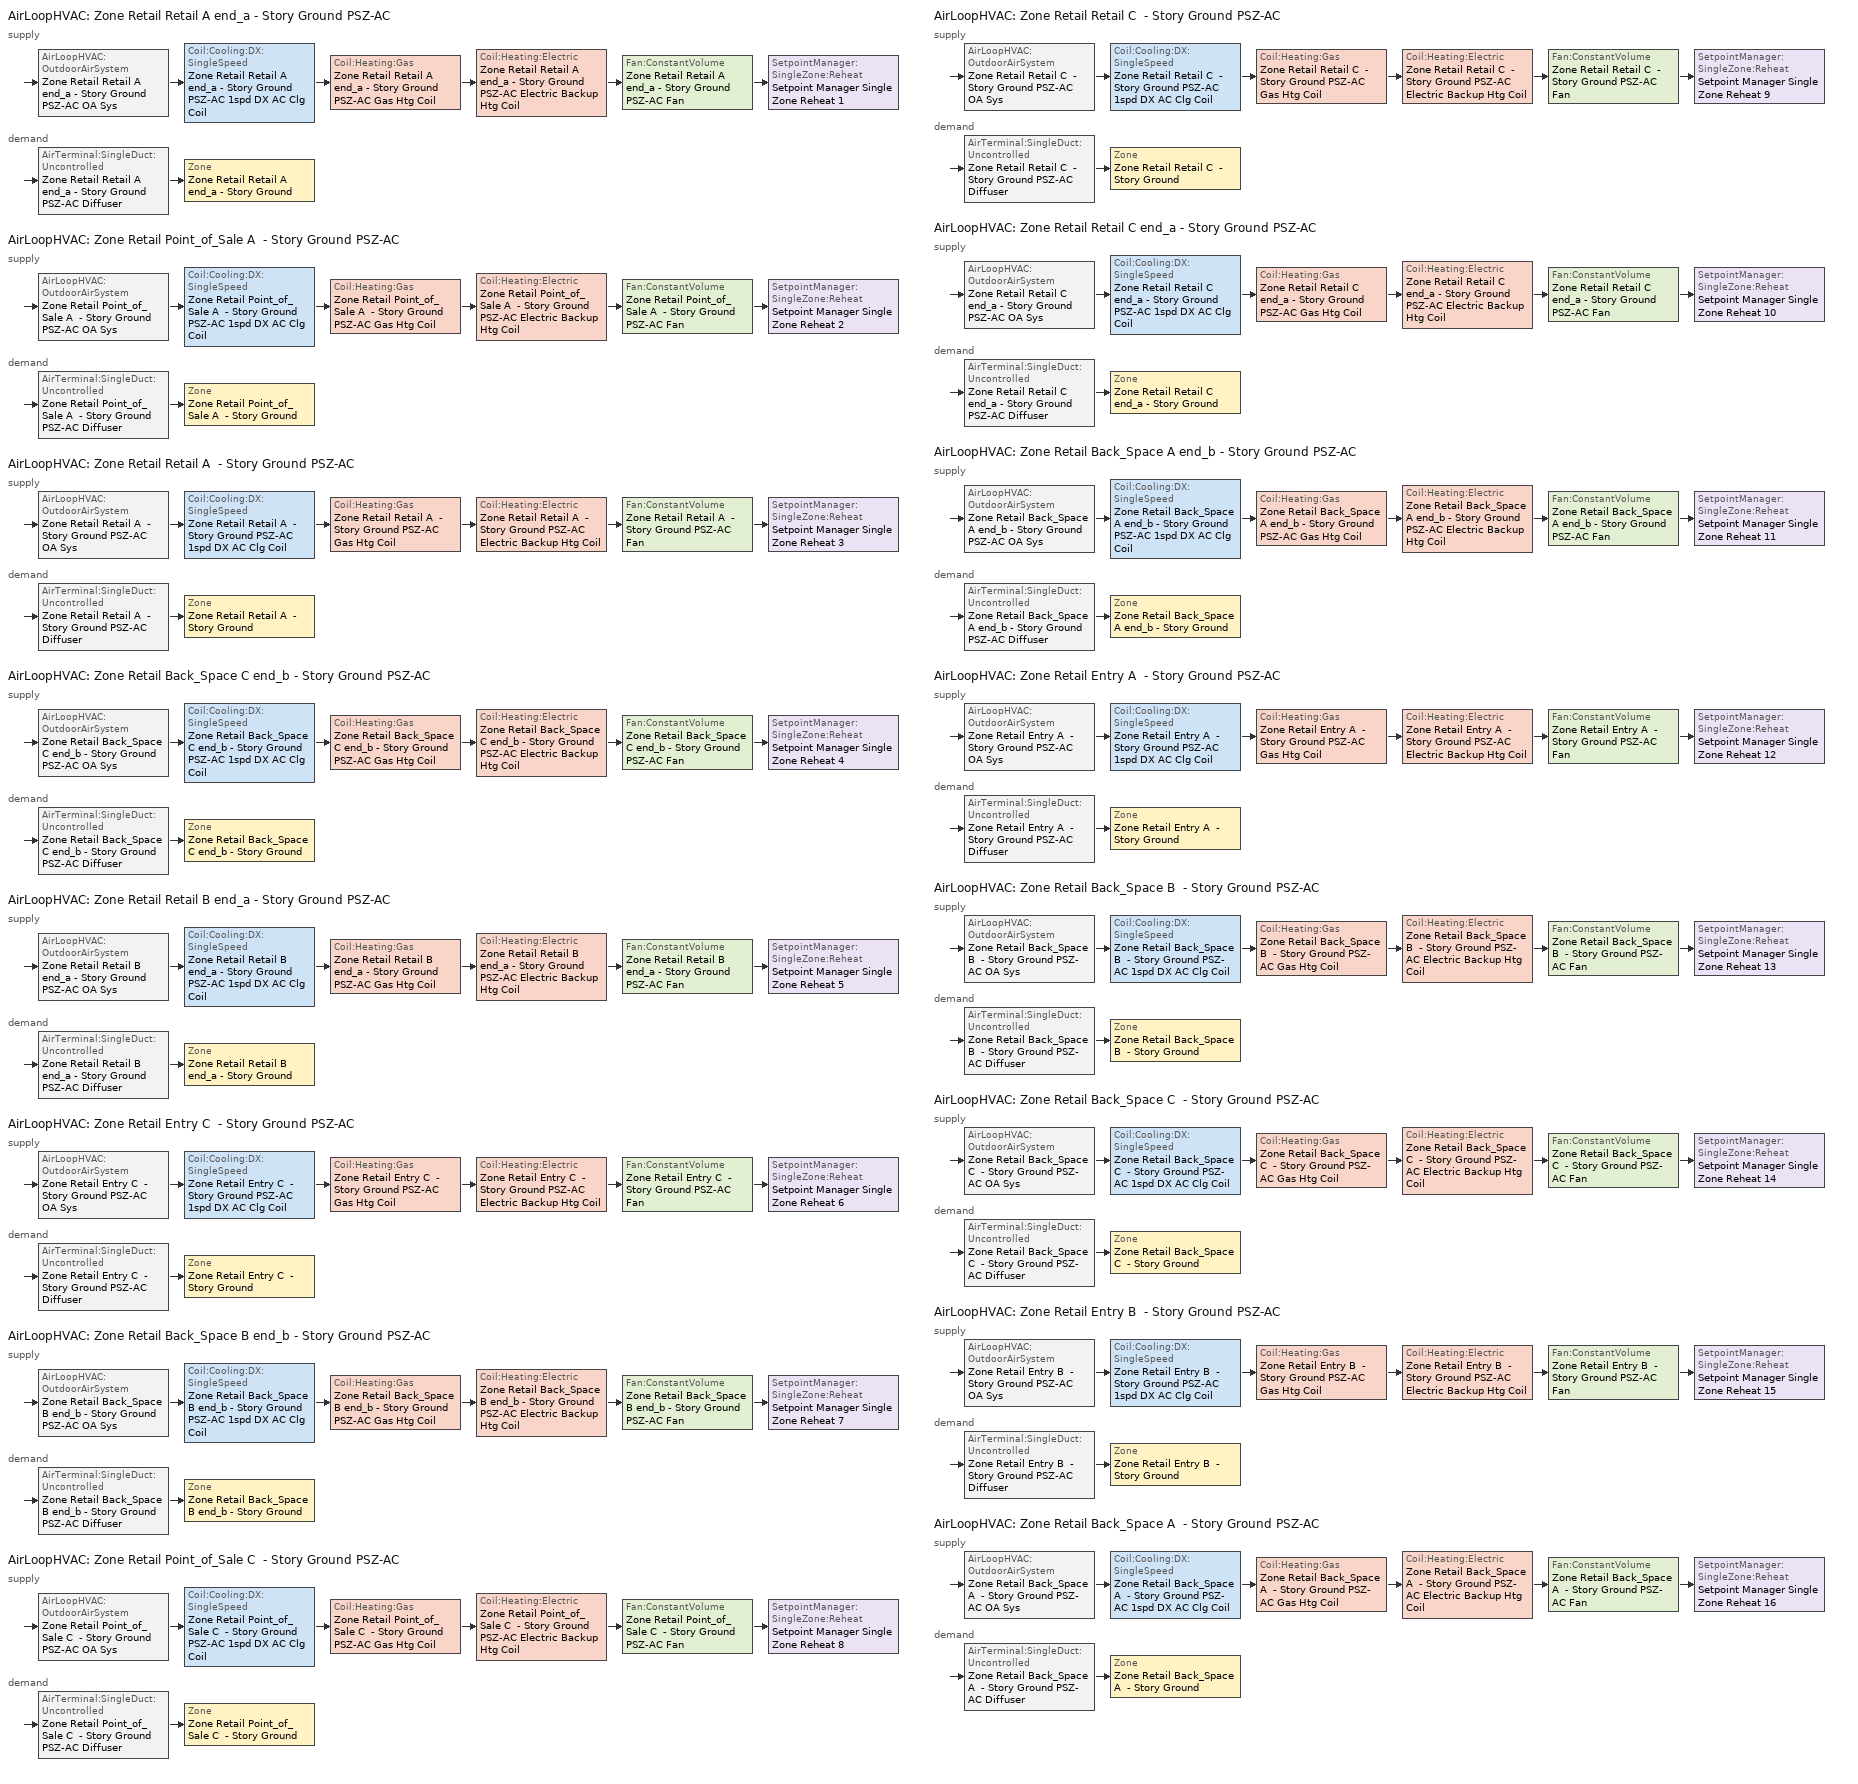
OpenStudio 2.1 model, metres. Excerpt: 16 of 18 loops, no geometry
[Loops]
AirLoopHVAC 'Zone Retail Retail A end_a - Story Ground PSZ-AC'
 supply: AirLoopHVAC:OutdoorAirSystem 'Zone Retail Retail A end_a - Story Ground PSZ-AC OA Sys' > Coil:Cooling:DX:SingleSpeed 'Zone Retail Retail A end_a - Story Ground PSZ-AC 1spd DX AC Clg Coil' > Coil:Heating:Gas 'Zone Retail Retail A end_a - Story Ground PSZ-AC Gas Htg Coil' > Coil:Heating:Electric 'Zone Retail Retail A end_a - Story Ground PSZ-AC Electric Backup Htg Coil' > Fan:ConstantVolume 'Zone Retail Retail A end_a - Story Ground PSZ-AC Fan' > SetpointManager:SingleZone:Reheat 'Setpoint Manager Single Zone Reheat 1'
 demand: AirTerminal:SingleDuct:Uncontrolled 'Zone Retail Retail A end_a - Story Ground PSZ-AC Diffuser' > Zone 'Zone Retail Retail A end_a - Story Ground'
AirLoopHVAC 'Zone Retail Point_of_Sale A  - Story Ground PSZ-AC'
 supply: AirLoopHVAC:OutdoorAirSystem 'Zone Retail Point_of_Sale A  - Story Ground PSZ-AC OA Sys' > Coil:Cooling:DX:SingleSpeed 'Zone Retail Point_of_Sale A  - Story Ground PSZ-AC 1spd DX AC Clg Coil' > Coil:Heating:Gas 'Zone Retail Point_of_Sale A  - Story Ground PSZ-AC Gas Htg Coil' > Coil:Heating:Electric 'Zone Retail Point_of_Sale A  - Story Ground PSZ-AC Electric Backup Htg Coil' > Fan:ConstantVolume 'Zone Retail Point_of_Sale A  - Story Ground PSZ-AC Fan' > SetpointManager:SingleZone:Reheat 'Setpoint Manager Single Zone Reheat 2'
 demand: AirTerminal:SingleDuct:Uncontrolled 'Zone Retail Point_of_Sale A  - Story Ground PSZ-AC Diffuser' > Zone 'Zone Retail Point_of_Sale A  - Story Ground'
AirLoopHVAC 'Zone Retail Retail A  - Story Ground PSZ-AC'
 supply: AirLoopHVAC:OutdoorAirSystem 'Zone Retail Retail A  - Story Ground PSZ-AC OA Sys' > Coil:Cooling:DX:SingleSpeed 'Zone Retail Retail A  - Story Ground PSZ-AC 1spd DX AC Clg Coil' > Coil:Heating:Gas 'Zone Retail Retail A  - Story Ground PSZ-AC Gas Htg Coil' > Coil:Heating:Electric 'Zone Retail Retail A  - Story Ground PSZ-AC Electric Backup Htg Coil' > Fan:ConstantVolume 'Zone Retail Retail A  - Story Ground PSZ-AC Fan' > SetpointManager:SingleZone:Reheat 'Setpoint Manager Single Zone Reheat 3'
 demand: AirTerminal:SingleDuct:Uncontrolled 'Zone Retail Retail A  - Story Ground PSZ-AC Diffuser' > Zone 'Zone Retail Retail A  - Story Ground'
AirLoopHVAC 'Zone Retail Back_Space C end_b - Story Ground PSZ-AC'
 supply: AirLoopHVAC:OutdoorAirSystem 'Zone Retail Back_Space C end_b - Story Ground PSZ-AC OA Sys' > Coil:Cooling:DX:SingleSpeed 'Zone Retail Back_Space C end_b - Story Ground PSZ-AC 1spd DX AC Clg Coil' > Coil:Heating:Gas 'Zone Retail Back_Space C end_b - Story Ground PSZ-AC Gas Htg Coil' > Coil:Heating:Electric 'Zone Retail Back_Space C end_b - Story Ground PSZ-AC Electric Backup Htg Coil' > Fan:ConstantVolume 'Zone Retail Back_Space C end_b - Story Ground PSZ-AC Fan' > SetpointManager:SingleZone:Reheat 'Setpoint Manager Single Zone Reheat 4'
 demand: AirTerminal:SingleDuct:Uncontrolled 'Zone Retail Back_Space C end_b - Story Ground PSZ-AC Diffuser' > Zone 'Zone Retail Back_Space C end_b - Story Ground'
AirLoopHVAC 'Zone Retail Retail B end_a - Story Ground PSZ-AC'
 supply: AirLoopHVAC:OutdoorAirSystem 'Zone Retail Retail B end_a - Story Ground PSZ-AC OA Sys' > Coil:Cooling:DX:SingleSpeed 'Zone Retail Retail B end_a - Story Ground PSZ-AC 1spd DX AC Clg Coil' > Coil:Heating:Gas 'Zone Retail Retail B end_a - Story Ground PSZ-AC Gas Htg Coil' > Coil:Heating:Electric 'Zone Retail Retail B end_a - Story Ground PSZ-AC Electric Backup Htg Coil' > Fan:ConstantVolume 'Zone Retail Retail B end_a - Story Ground PSZ-AC Fan' > SetpointManager:SingleZone:Reheat 'Setpoint Manager Single Zone Reheat 5'
 demand: AirTerminal:SingleDuct:Uncontrolled 'Zone Retail Retail B end_a - Story Ground PSZ-AC Diffuser' > Zone 'Zone Retail Retail B end_a - Story Ground'
AirLoopHVAC 'Zone Retail Entry C  - Story Ground PSZ-AC'
 supply: AirLoopHVAC:OutdoorAirSystem 'Zone Retail Entry C  - Story Ground PSZ-AC OA Sys' > Coil:Cooling:DX:SingleSpeed 'Zone Retail Entry C  - Story Ground PSZ-AC 1spd DX AC Clg Coil' > Coil:Heating:Gas 'Zone Retail Entry C  - Story Ground PSZ-AC Gas Htg Coil' > Coil:Heating:Electric 'Zone Retail Entry C  - Story Ground PSZ-AC Electric Backup Htg Coil' > Fan:ConstantVolume 'Zone Retail Entry C  - Story Ground PSZ-AC Fan' > SetpointManager:SingleZone:Reheat 'Setpoint Manager Single Zone Reheat 6'
 demand: AirTerminal:SingleDuct:Uncontrolled 'Zone Retail Entry C  - Story Ground PSZ-AC Diffuser' > Zone 'Zone Retail Entry C  - Story Ground'
AirLoopHVAC 'Zone Retail Back_Space B end_b - Story Ground PSZ-AC'
 supply: AirLoopHVAC:OutdoorAirSystem 'Zone Retail Back_Space B end_b - Story Ground PSZ-AC OA Sys' > Coil:Cooling:DX:SingleSpeed 'Zone Retail Back_Space B end_b - Story Ground PSZ-AC 1spd DX AC Clg Coil' > Coil:Heating:Gas 'Zone Retail Back_Space B end_b - Story Ground PSZ-AC Gas Htg Coil' > Coil:Heating:Electric 'Zone Retail Back_Space B end_b - Story Ground PSZ-AC Electric Backup Htg Coil' > Fan:ConstantVolume 'Zone Retail Back_Space B end_b - Story Ground PSZ-AC Fan' > SetpointManager:SingleZone:Reheat 'Setpoint Manager Single Zone Reheat 7'
 demand: AirTerminal:SingleDuct:Uncontrolled 'Zone Retail Back_Space B end_b - Story Ground PSZ-AC Diffuser' > Zone 'Zone Retail Back_Space B end_b - Story Ground'
AirLoopHVAC 'Zone Retail Point_of_Sale C  - Story Ground PSZ-AC'
 supply: AirLoopHVAC:OutdoorAirSystem 'Zone Retail Point_of_Sale C  - Story Ground PSZ-AC OA Sys' > Coil:Cooling:DX:SingleSpeed 'Zone Retail Point_of_Sale C  - Story Ground PSZ-AC 1spd DX AC Clg Coil' > Coil:Heating:Gas 'Zone Retail Point_of_Sale C  - Story Ground PSZ-AC Gas Htg Coil' > Coil:Heating:Electric 'Zone Retail Point_of_Sale C  - Story Ground PSZ-AC Electric Backup Htg Coil' > Fan:ConstantVolume 'Zone Retail Point_of_Sale C  - Story Ground PSZ-AC Fan' > SetpointManager:SingleZone:Reheat 'Setpoint Manager Single Zone Reheat 8'
 demand: AirTerminal:SingleDuct:Uncontrolled 'Zone Retail Point_of_Sale C  - Story Ground PSZ-AC Diffuser' > Zone 'Zone Retail Point_of_Sale C  - Story Ground'
AirLoopHVAC 'Zone Retail Retail C  - Story Ground PSZ-AC'
 supply: AirLoopHVAC:OutdoorAirSystem 'Zone Retail Retail C  - Story Ground PSZ-AC OA Sys' > Coil:Cooling:DX:SingleSpeed 'Zone Retail Retail C  - Story Ground PSZ-AC 1spd DX AC Clg Coil' > Coil:Heating:Gas 'Zone Retail Retail C  - Story Ground PSZ-AC Gas Htg Coil' > Coil:Heating:Electric 'Zone Retail Retail C  - Story Ground PSZ-AC Electric Backup Htg Coil' > Fan:ConstantVolume 'Zone Retail Retail C  - Story Ground PSZ-AC Fan' > SetpointManager:SingleZone:Reheat 'Setpoint Manager Single Zone Reheat 9'
 demand: AirTerminal:SingleDuct:Uncontrolled 'Zone Retail Retail C  - Story Ground PSZ-AC Diffuser' > Zone 'Zone Retail Retail C  - Story Ground'
AirLoopHVAC 'Zone Retail Retail C end_a - Story Ground PSZ-AC'
 supply: AirLoopHVAC:OutdoorAirSystem 'Zone Retail Retail C end_a - Story Ground PSZ-AC OA Sys' > Coil:Cooling:DX:SingleSpeed 'Zone Retail Retail C end_a - Story Ground PSZ-AC 1spd DX AC Clg Coil' > Coil:Heating:Gas 'Zone Retail Retail C end_a - Story Ground PSZ-AC Gas Htg Coil' > Coil:Heating:Electric 'Zone Retail Retail C end_a - Story Ground PSZ-AC Electric Backup Htg Coil' > Fan:ConstantVolume 'Zone Retail Retail C end_a - Story Ground PSZ-AC Fan' > SetpointManager:SingleZone:Reheat 'Setpoint Manager Single Zone Reheat 10'
 demand: AirTerminal:SingleDuct:Uncontrolled 'Zone Retail Retail C end_a - Story Ground PSZ-AC Diffuser' > Zone 'Zone Retail Retail C end_a - Story Ground'
AirLoopHVAC 'Zone Retail Back_Space A end_b - Story Ground PSZ-AC'
 supply: AirLoopHVAC:OutdoorAirSystem 'Zone Retail Back_Space A end_b - Story Ground PSZ-AC OA Sys' > Coil:Cooling:DX:SingleSpeed 'Zone Retail Back_Space A end_b - Story Ground PSZ-AC 1spd DX AC Clg Coil' > Coil:Heating:Gas 'Zone Retail Back_Space A end_b - Story Ground PSZ-AC Gas Htg Coil' > Coil:Heating:Electric 'Zone Retail Back_Space A end_b - Story Ground PSZ-AC Electric Backup Htg Coil' > Fan:ConstantVolume 'Zone Retail Back_Space A end_b - Story Ground PSZ-AC Fan' > SetpointManager:SingleZone:Reheat 'Setpoint Manager Single Zone Reheat 11'
 demand: AirTerminal:SingleDuct:Uncontrolled 'Zone Retail Back_Space A end_b - Story Ground PSZ-AC Diffuser' > Zone 'Zone Retail Back_Space A end_b - Story Ground'
AirLoopHVAC 'Zone Retail Entry A  - Story Ground PSZ-AC'
 supply: AirLoopHVAC:OutdoorAirSystem 'Zone Retail Entry A  - Story Ground PSZ-AC OA Sys' > Coil:Cooling:DX:SingleSpeed 'Zone Retail Entry A  - Story Ground PSZ-AC 1spd DX AC Clg Coil' > Coil:Heating:Gas 'Zone Retail Entry A  - Story Ground PSZ-AC Gas Htg Coil' > Coil:Heating:Electric 'Zone Retail Entry A  - Story Ground PSZ-AC Electric Backup Htg Coil' > Fan:ConstantVolume 'Zone Retail Entry A  - Story Ground PSZ-AC Fan' > SetpointManager:SingleZone:Reheat 'Setpoint Manager Single Zone Reheat 12'
 demand: AirTerminal:SingleDuct:Uncontrolled 'Zone Retail Entry A  - Story Ground PSZ-AC Diffuser' > Zone 'Zone Retail Entry A  - Story Ground'
AirLoopHVAC 'Zone Retail Back_Space B  - Story Ground PSZ-AC'
 supply: AirLoopHVAC:OutdoorAirSystem 'Zone Retail Back_Space B  - Story Ground PSZ-AC OA Sys' > Coil:Cooling:DX:SingleSpeed 'Zone Retail Back_Space B  - Story Ground PSZ-AC 1spd DX AC Clg Coil' > Coil:Heating:Gas 'Zone Retail Back_Space B  - Story Ground PSZ-AC Gas Htg Coil' > Coil:Heating:Electric 'Zone Retail Back_Space B  - Story Ground PSZ-AC Electric Backup Htg Coil' > Fan:ConstantVolume 'Zone Retail Back_Space B  - Story Ground PSZ-AC Fan' > SetpointManager:SingleZone:Reheat 'Setpoint Manager Single Zone Reheat 13'
 demand: AirTerminal:SingleDuct:Uncontrolled 'Zone Retail Back_Space B  - Story Ground PSZ-AC Diffuser' > Zone 'Zone Retail Back_Space B  - Story Ground'
AirLoopHVAC 'Zone Retail Back_Space C  - Story Ground PSZ-AC'
 supply: AirLoopHVAC:OutdoorAirSystem 'Zone Retail Back_Space C  - Story Ground PSZ-AC OA Sys' > Coil:Cooling:DX:SingleSpeed 'Zone Retail Back_Space C  - Story Ground PSZ-AC 1spd DX AC Clg Coil' > Coil:Heating:Gas 'Zone Retail Back_Space C  - Story Ground PSZ-AC Gas Htg Coil' > Coil:Heating:Electric 'Zone Retail Back_Space C  - Story Ground PSZ-AC Electric Backup Htg Coil' > Fan:ConstantVolume 'Zone Retail Back_Space C  - Story Ground PSZ-AC Fan' > SetpointManager:SingleZone:Reheat 'Setpoint Manager Single Zone Reheat 14'
 demand: AirTerminal:SingleDuct:Uncontrolled 'Zone Retail Back_Space C  - Story Ground PSZ-AC Diffuser' > Zone 'Zone Retail Back_Space C  - Story Ground'
AirLoopHVAC 'Zone Retail Entry B  - Story Ground PSZ-AC'
 supply: AirLoopHVAC:OutdoorAirSystem 'Zone Retail Entry B  - Story Ground PSZ-AC OA Sys' > Coil:Cooling:DX:SingleSpeed 'Zone Retail Entry B  - Story Ground PSZ-AC 1spd DX AC Clg Coil' > Coil:Heating:Gas 'Zone Retail Entry B  - Story Ground PSZ-AC Gas Htg Coil' > Coil:Heating:Electric 'Zone Retail Entry B  - Story Ground PSZ-AC Electric Backup Htg Coil' > Fan:ConstantVolume 'Zone Retail Entry B  - Story Ground PSZ-AC Fan' > SetpointManager:SingleZone:Reheat 'Setpoint Manager Single Zone Reheat 15'
 demand: AirTerminal:SingleDuct:Uncontrolled 'Zone Retail Entry B  - Story Ground PSZ-AC Diffuser' > Zone 'Zone Retail Entry B  - Story Ground'
AirLoopHVAC 'Zone Retail Back_Space A  - Story Ground PSZ-AC'
 supply: AirLoopHVAC:OutdoorAirSystem 'Zone Retail Back_Space A  - Story Ground PSZ-AC OA Sys' > Coil:Cooling:DX:SingleSpeed 'Zone Retail Back_Space A  - Story Ground PSZ-AC 1spd DX AC Clg Coil' > Coil:Heating:Gas 'Zone Retail Back_Space A  - Story Ground PSZ-AC Gas Htg Coil' > Coil:Heating:Electric 'Zone Retail Back_Space A  - Story Ground PSZ-AC Electric Backup Htg Coil' > Fan:ConstantVolume 'Zone Retail Back_Space A  - Story Ground PSZ-AC Fan' > SetpointManager:SingleZone:Reheat 'Setpoint Manager Single Zone Reheat 16'
 demand: AirTerminal:SingleDuct:Uncontrolled 'Zone Retail Back_Space A  - Story Ground PSZ-AC Diffuser' > Zone 'Zone Retail Back_Space A  - Story Ground'
[Sizing:Zone] Zone Cooling Design Supply Air Temperature Input Method=SupplyAirTemperature; Zone Cooling Design Supply Air Temperature {C}=12.8; Zone Cooling Design Supply Air Temperature Difference {deltaC}=11.11; Zone Heating Design Supply Air Temperature Input Method=SupplyAirTemperature; Zone Heating Design Supply Air Temperature {C}=40; Zone Heating Design Supply Air Temperature Difference {deltaC}=11.11; Zone Cooling Design Supply Air Humidity Ratio {kg-H2O/kg-air}=0.0085; Zone Heating Design Supply Air Humidity Ratio {kg-H2O/kg-air}=0.008; Cooling Design Air Flow Method=DesignDay; Heating Design Air Flow Method=DesignDay; Account for Dedicated Outdoor Air System=No; Dedicated Outdoor Air System Control Strategy=NeutralSupplyAir; Dedicated Outdoor Air Low Setpoint Temperature for Design {C}=autosize; Dedicated Outdoor Air High Setpoint Temperature for Design {C}=autosize
Zone Retail Retail A end_a - Story Ground; Zone Retail Retail B end_a - Story Ground; Zone Retail Retail C end_a - Story Ground; Zone Retail Retail A  - Story Ground; Zone Retail Retail C  - Story Ground; Zone Retail Entry A  - Story Ground; Zone Retail Entry B  - Story Ground; Zone Retail Entry C  - Story Ground; Zone Retail Point_of_Sale A  - Story Ground; Zone Retail Point_of_Sale C  - Story Ground; Zone Retail Back_Space A  - Story Ground; Zone Retail Back_Space B  - Story Ground; Zone Retail Back_Space C  - Story Ground; Zone Retail Back_Space A end_b - Story Ground; Zone Retail Back_Space B end_b - Story Ground; Zone Retail Back_Space C end_b - Story Ground
[Zone equipment]
Zone Retail Retail A end_a - Story Ground: Zone Retail Retail A end_a - Story Ground PSZ-AC Diffuser
Zone Retail Retail B end_a - Story Ground: Zone Retail Retail B end_a - Story Ground PSZ-AC Diffuser
Zone Retail Retail C end_a - Story Ground: Zone Retail Retail C end_a - Story Ground PSZ-AC Diffuser
Zone Retail Retail A  - Story Ground: Zone Retail Retail A  - Story Ground PSZ-AC Diffuser
Zone Retail Retail C  - Story Ground: Zone Retail Retail C  - Story Ground PSZ-AC Diffuser
Zone Retail Entry A  - Story Ground: Zone Retail Entry A  - Story Ground PSZ-AC Diffuser
Zone Retail Entry B  - Story Ground: Zone Retail Entry B  - Story Ground PSZ-AC Diffuser
Zone Retail Entry C  - Story Ground: Zone Retail Entry C  - Story Ground PSZ-AC Diffuser
Zone Retail Point_of_Sale A  - Story Ground: Zone Retail Point_of_Sale A  - Story Ground PSZ-AC Diffuser
Zone Retail Point_of_Sale C  - Story Ground: Zone Retail Point_of_Sale C  - Story Ground PSZ-AC Diffuser
Zone Retail Back_Space A  - Story Ground: Zone Retail Back_Space A  - Story Ground PSZ-AC Diffuser
Zone Retail Back_Space B  - Story Ground: Zone Retail Back_Space B  - Story Ground PSZ-AC Diffuser
Zone Retail Back_Space C  - Story Ground: Zone Retail Back_Space C  - Story Ground PSZ-AC Diffuser
Zone Retail Back_Space A end_b - Story Ground: Zone Retail Back_Space A end_b - Story Ground PSZ-AC Diffuser
Zone Retail Back_Space B end_b - Story Ground: Zone Retail Back_Space B end_b - Story Ground PSZ-AC Diffuser
Zone Retail Back_Space C end_b - Story Ground: Zone Retail Back_Space C end_b - Story Ground PSZ-AC Diffuser
[AirLoopHVAC] Availability Schedule=Always On Discrete; Design Supply Air Flow Rate {m3/s}=AutoSize
Name | Availability Manager
Zone Retail Retail A end_a - Story Ground PSZ-AC | Availability Manager Night Cycle 1
Zone Retail Point_of_Sale A  - Story Ground PSZ-AC | Availability Manager Night Cycle 2
Zone Retail Retail A  - Story Ground PSZ-AC | Availability Manager Night Cycle 3
Zone Retail Back_Space C end_b - Story Ground PSZ-AC | Availability Manager Night Cycle 4
Zone Retail Retail B end_a - Story Ground PSZ-AC | Availability Manager Night Cycle 5
Zone Retail Entry C  - Story Ground PSZ-AC | Availability Manager Night Cycle 6
Zone Retail Back_Space B end_b - Story Ground PSZ-AC | Availability Manager Night Cycle 7
Zone Retail Point_of_Sale C  - Story Ground PSZ-AC | Availability Manager Night Cycle 8
Zone Retail Retail C  - Story Ground PSZ-AC | Availability Manager Night Cycle 9
Zone Retail Retail C end_a - Story Ground PSZ-AC | Availability Manager Night Cycle 10
Zone Retail Back_Space A end_b - Story Ground PSZ-AC | Availability Manager Night Cycle 11
Zone Retail Entry A  - Story Ground PSZ-AC | Availability Manager Night Cycle 12
Zone Retail Back_Space B  - Story Ground PSZ-AC | Availability Manager Night Cycle 13
Zone Retail Back_Space C  - Story Ground PSZ-AC | Availability Manager Night Cycle 14
Zone Retail Entry B  - Story Ground PSZ-AC | Availability Manager Night Cycle 15
Zone Retail Back_Space A  - Story Ground PSZ-AC | Availability Manager Night Cycle 16
[Sizing:System] Type of Load to Size On=Sensible; Design Outdoor Air Flow Rate {m3/s}=Autosize; Minimum System Air Flow Ratio=1; Preheat Design Temperature {C}=7; Preheat Design Humidity Ratio {kg-H2O/kg-Air}=0.008; Precool Design Temperature {C}=12.8; Precool Design Humidity Ratio {kg-H2O/kg-Air}=0.008; Central Cooling Design Supply Air Temperature {C}=12.8; Central Heating Design Supply Air Temperature {C}=40; Sizing Option=Coincident; 100% Outdoor Air in Cooling=No; 100% Outdoor Air in Heating=No; Central Cooling Design Supply Air Humidity Ratio {kg-H2O/kg-Air}=0.0085; Central Heating Design Supply Air Humidity Ratio {kg-H2O/kg-Air}=0.008; Cooling Design Air Flow Method=DesignDay; Cooling Design Air Flow Rate {m3/s}=0; Heating Design Air Flow Method=DesignDay; Heating Design Air Flow Rate {m3/s}=0; System Outdoor Air Method=ZoneSum; Zone Maximum Outdoor Air Fraction=1; Cooling Supply Air Flow Rate Per Floor Area {m3/s-m2}=0.00996765; Cooling Fraction of Autosized Cooling Supply Air Flow Rate=1; Cooling Supply Air Flow Rate Per Unit Cooling Capacity {m3/s-W}=3.94755e-05; Heating Supply Air Flow Rate Per Floor Area {m3/s-m2}=0.00996765; Heating Fraction of Autosized Heating Supply Air Flow Rate=1; Heating Fraction of Autosized Cooling Supply Air Flow Rate=1; Heating Supply Air Flow Rate Per Unit Heating Capacity {m3/s-W}=3.15882e-05; Cooling Design Capacity Method=CoolingDesignCapacity; Cooling Design Capacity {W}=autosize; Cooling Design Capacity Per Floor Area {W/m2}=234.7; Fraction of Autosized Cooling Design Capacity=1; Heating Design Capacity Method=HeatingDesignCapacity; Heating Design Capacity {W}=autosize; Heating Design Capacity Per Floor Area {W/m2}=157; Fraction of Autosized Heating Design Capacity=1; Central Cooling Capacity Control Method=OnOff
Zone Retail Retail A end_a - Story Ground PSZ-AC; Zone Retail Point_of_Sale A  - Story Ground PSZ-AC; Zone Retail Retail A  - Story Ground PSZ-AC; Zone Retail Back_Space C end_b - Story Ground PSZ-AC; Zone Retail Retail B end_a - Story Ground PSZ-AC; Zone Retail Entry C  - Story Ground PSZ-AC; Zone Retail Back_Space B end_b - Story Ground PSZ-AC; Zone Retail Point_of_Sale C  - Story Ground PSZ-AC; Zone Retail Retail C  - Story Ground PSZ-AC; Zone Retail Retail C end_a - Story Ground PSZ-AC; Zone Retail Back_Space A end_b - Story Ground PSZ-AC; Zone Retail Entry A  - Story Ground PSZ-AC; Zone Retail Back_Space B  - Story Ground PSZ-AC; Zone Retail Back_Space C  - Story Ground PSZ-AC; Zone Retail Entry B  - Story Ground PSZ-AC; Zone Retail Back_Space A  - Story Ground PSZ-AC
[SetpointManager:SingleZone:Reheat] Minimum Supply Air Temperature {C}=10; Maximum Supply Air Temperature {C}=50
Name | Control Zone
Setpoint Manager Single Zone Reheat 1 | Zone Retail Retail A end_a - Story Ground
Setpoint Manager Single Zone Reheat 2 | Zone Retail Point_of_Sale A  - Story Ground
Setpoint Manager Single Zone Reheat 3 | Zone Retail Retail A  - Story Ground
Setpoint Manager Single Zone Reheat 4 | Zone Retail Back_Space C end_b - Story Ground
Setpoint Manager Single Zone Reheat 5 | Zone Retail Retail B end_a - Story Ground
Setpoint Manager Single Zone Reheat 6 | Zone Retail Entry C  - Story Ground
Setpoint Manager Single Zone Reheat 7 | Zone Retail Back_Space B end_b - Story Ground
Setpoint Manager Single Zone Reheat 8 | Zone Retail Point_of_Sale C  - Story Ground
Setpoint Manager Single Zone Reheat 9 | Zone Retail Retail C  - Story Ground
Setpoint Manager Single Zone Reheat 10 | Zone Retail Retail C end_a - Story Ground
Setpoint Manager Single Zone Reheat 11 | Zone Retail Back_Space A end_b - Story Ground
Setpoint Manager Single Zone Reheat 12 | Zone Retail Entry A  - Story Ground
Setpoint Manager Single Zone Reheat 13 | Zone Retail Back_Space B  - Story Ground
Setpoint Manager Single Zone Reheat 14 | Zone Retail Back_Space C  - Story Ground
Setpoint Manager Single Zone Reheat 15 | Zone Retail Entry B  - Story Ground
Setpoint Manager Single Zone Reheat 16 | Zone Retail Back_Space A  - Story Ground
[Fan:ConstantVolume] Availability Schedule=Always On Discrete; Fan Efficiency=0.54; Pressure Rise {Pa}=622.722; Maximum Flow Rate {m3/s}=AutoSize; Motor Efficiency=0.9
Zone Retail Retail A end_a - Story Ground PSZ-AC Fan; Zone Retail Point_of_Sale A  - Story Ground PSZ-AC Fan; Zone Retail Retail A  - Story Ground PSZ-AC Fan; Zone Retail Back_Space C end_b - Story Ground PSZ-AC Fan; Zone Retail Retail B end_a - Story Ground PSZ-AC Fan; Zone Retail Entry C  - Story Ground PSZ-AC Fan; Zone Retail Back_Space B end_b - Story Ground PSZ-AC Fan; Zone Retail Point_of_Sale C  - Story Ground PSZ-AC Fan; Zone Retail Retail C  - Story Ground PSZ-AC Fan; Zone Retail Retail C end_a - Story Ground PSZ-AC Fan; Zone Retail Back_Space A end_b - Story Ground PSZ-AC Fan; Zone Retail Entry A  - Story Ground PSZ-AC Fan; Zone Retail Back_Space B  - Story Ground PSZ-AC Fan; Zone Retail Back_Space C  - Story Ground PSZ-AC Fan; Zone Retail Entry B  - Story Ground PSZ-AC Fan; Zone Retail Back_Space A  - Story Ground PSZ-AC Fan
[Coil:Heating:Gas] Availability Schedule=Always On Discrete; Gas Burner Efficiency=0.8; Nominal Capacity {W}=AutoSize; Parasitic Electric Load {W}=0; Parasitic Gas Load {W}=0
Zone Retail Retail A end_a - Story Ground PSZ-AC Gas Htg Coil; Zone Retail Point_of_Sale A  - Story Ground PSZ-AC Gas Htg Coil; Zone Retail Retail A  - Story Ground PSZ-AC Gas Htg Coil; Zone Retail Back_Space C end_b - Story Ground PSZ-AC Gas Htg Coil; Zone Retail Retail B end_a - Story Ground PSZ-AC Gas Htg Coil; Zone Retail Entry C  - Story Ground PSZ-AC Gas Htg Coil; Zone Retail Back_Space B end_b - Story Ground PSZ-AC Gas Htg Coil; Zone Retail Point_of_Sale C  - Story Ground PSZ-AC Gas Htg Coil; Zone Retail Retail C  - Story Ground PSZ-AC Gas Htg Coil; Zone Retail Retail C end_a - Story Ground PSZ-AC Gas Htg Coil; Zone Retail Back_Space A end_b - Story Ground PSZ-AC Gas Htg Coil; Zone Retail Entry A  - Story Ground PSZ-AC Gas Htg Coil; Zone Retail Back_Space B  - Story Ground PSZ-AC Gas Htg Coil; Zone Retail Back_Space C  - Story Ground PSZ-AC Gas Htg Coil; Zone Retail Entry B  - Story Ground PSZ-AC Gas Htg Coil; Zone Retail Back_Space A  - Story Ground PSZ-AC Gas Htg Coil
[Coil:Heating:Electric] Availability Schedule=Always On Discrete; Efficiency=1
Zone Retail Retail A end_a - Story Ground PSZ-AC Electric Backup Htg Coil; Zone Retail Point_of_Sale A  - Story Ground PSZ-AC Electric Backup Htg Coil; Zone Retail Retail A  - Story Ground PSZ-AC Electric Backup Htg Coil; Zone Retail Back_Space C end_b - Story Ground PSZ-AC Electric Backup Htg Coil; Zone Retail Retail B end_a - Story Ground PSZ-AC Electric Backup Htg Coil; Zone Retail Entry C  - Story Ground PSZ-AC Electric Backup Htg Coil; Zone Retail Back_Space B end_b - Story Ground PSZ-AC Electric Backup Htg Coil; Zone Retail Point_of_Sale C  - Story Ground PSZ-AC Electric Backup Htg Coil; Zone Retail Retail C  - Story Ground PSZ-AC Electric Backup Htg Coil; Zone Retail Retail C end_a - Story Ground PSZ-AC Electric Backup Htg Coil; Zone Retail Back_Space A end_b - Story Ground PSZ-AC Electric Backup Htg Coil; Zone Retail Entry A  - Story Ground PSZ-AC Electric Backup Htg Coil; Zone Retail Back_Space B  - Story Ground PSZ-AC Electric Backup Htg Coil; Zone Retail Back_Space C  - Story Ground PSZ-AC Electric Backup Htg Coil; Zone Retail Entry B  - Story Ground PSZ-AC Electric Backup Htg Coil; Zone Retail Back_Space A  - Story Ground PSZ-AC Electric Backup Htg Coil
[Coil:Cooling:DX:SingleSpeed] Availability Schedule=Always On Discrete; Rated Total Cooling Capacity {W}=autosize; Rated Sensible Heat Ratio=autosize; Rated COP {W/W}=3; Rated Air Flow Rate {m3/s}=autosize; Rated Evaporator Fan Power Per Volume Flow Rate {W/(m3/s)}=773.3; Condenser Type=AirCooled; Evaporative Condenser Effectiveness=0; Evaporative Condenser Air Flow Rate {m3/s}=Autosize; Evaporative Condenser Pump Rated Power Consumption {W}=Autosize; Crankcase Heater Capacity {W}=0; Maximum Outdoor Dry-Bulb Temperature for Crankcase Heater Operation {C}=0; Basin Heater Capacity {W/K}=0; Basin Heater Setpoint Temperature {C}=10
Name | Total Cooling Capacity Function of Temperature Curve | Total Cooling Capacity Function of Flow Fraction Curve | Energy Input Ratio Function of Temperature Curve | Energy Input Ratio Function of Flow Fraction Curve | Part Load Fraction Correlation Curve
Zone Retail Retail A end_a - Story Ground PSZ-AC 1spd DX AC Clg Coil | Curve Biquadratic 1 | Curve Quadratic 1 | Curve Biquadratic 2 | Curve Quadratic 2 | Curve Quadratic 3
Zone Retail Point_of_Sale A  - Story Ground PSZ-AC 1spd DX AC Clg Coil | Curve Biquadratic 3 | Curve Quadratic 4 | Curve Biquadratic 4 | Curve Quadratic 5 | Curve Quadratic 6
Zone Retail Retail A  - Story Ground PSZ-AC 1spd DX AC Clg Coil | Curve Biquadratic 5 | Curve Quadratic 7 | Curve Biquadratic 6 | Curve Quadratic 8 | Curve Quadratic 9
Zone Retail Back_Space C end_b - Story Ground PSZ-AC 1spd DX AC Clg Coil | Curve Biquadratic 7 | Curve Quadratic 10 | Curve Biquadratic 8 | Curve Quadratic 11 | Curve Quadratic 12
Zone Retail Retail B end_a - Story Ground PSZ-AC 1spd DX AC Clg Coil | Curve Biquadratic 9 | Curve Quadratic 13 | Curve Biquadratic 10 | Curve Quadratic 14 | Curve Quadratic 15
Zone Retail Entry C  - Story Ground PSZ-AC 1spd DX AC Clg Coil | Curve Biquadratic 11 | Curve Quadratic 16 | Curve Biquadratic 12 | Curve Quadratic 17 | Curve Quadratic 18
Zone Retail Back_Space B end_b - Story Ground PSZ-AC 1spd DX AC Clg Coil | Curve Biquadratic 13 | Curve Quadratic 19 | Curve Biquadratic 14 | Curve Quadratic 20 | Curve Quadratic 21
Zone Retail Point_of_Sale C  - Story Ground PSZ-AC 1spd DX AC Clg Coil | Curve Biquadratic 15 | Curve Quadratic 22 | Curve Biquadratic 16 | Curve Quadratic 23 | Curve Quadratic 24
Zone Retail Retail C  - Story Ground PSZ-AC 1spd DX AC Clg Coil | Curve Biquadratic 17 | Curve Quadratic 25 | Curve Biquadratic 18 | Curve Quadratic 26 | Curve Quadratic 27
Zone Retail Retail C end_a - Story Ground PSZ-AC 1spd DX AC Clg Coil | Curve Biquadratic 19 | Curve Quadratic 28 | Curve Biquadratic 20 | Curve Quadratic 29 | Curve Quadratic 30
Zone Retail Back_Space A end_b - Story Ground PSZ-AC 1spd DX AC Clg Coil | Curve Biquadratic 21 | Curve Quadratic 31 | Curve Biquadratic 22 | Curve Quadratic 32 | Curve Quadratic 33
Zone Retail Entry A  - Story Ground PSZ-AC 1spd DX AC Clg Coil | Curve Biquadratic 23 | Curve Quadratic 34 | Curve Biquadratic 24 | Curve Quadratic 35 | Curve Quadratic 36
Zone Retail Back_Space B  - Story Ground PSZ-AC 1spd DX AC Clg Coil | Curve Biquadratic 25 | Curve Quadratic 37 | Curve Biquadratic 26 | Curve Quadratic 38 | Curve Quadratic 39
Zone Retail Back_Space C  - Story Ground PSZ-AC 1spd DX AC Clg Coil | Curve Biquadratic 27 | Curve Quadratic 40 | Curve Biquadratic 28 | Curve Quadratic 41 | Curve Quadratic 42
Zone Retail Entry B  - Story Ground PSZ-AC 1spd DX AC Clg Coil | Curve Biquadratic 29 | Curve Quadratic 43 | Curve Biquadratic 30 | Curve Quadratic 44 | Curve Quadratic 45
Zone Retail Back_Space A  - Story Ground PSZ-AC 1spd DX AC Clg Coil | Curve Biquadratic 31 | Curve Quadratic 46 | Curve Biquadratic 32 | Curve Quadratic 47 | Curve Quadratic 48
[Controller:OutdoorAir] Minimum Outdoor Air Flow Rate {m3/s}=0; Maximum Outdoor Air Flow Rate {m3/s}=Autosize; Economizer Control Type=NoEconomizer; Economizer Control Action Type=ModulateFlow; Economizer Maximum Limit Dry-Bulb Temperature {C}=28; Economizer Maximum Limit Enthalpy {J/kg}=64000; Economizer Minimum Limit Dry-Bulb Temperature {C}=-100; Lockout Type=NoLockout; Minimum Limit Type=FixedMinimum; Minimum Outdoor Air Schedule=Always On Discrete; High Humidity Control=No; Heat Recovery Bypass Control Type=BypassWhenOAFlowGreaterThanMinimum
Name | Controller Mechanical Ventilation
Zone Retail Retail A end_a - Story Ground PSZ-AC OA Sys Controller | Controller Mechanical Ventilation 1
Zone Retail Point_of_Sale A  - Story Ground PSZ-AC OA Sys Controller | Controller Mechanical Ventilation 2
Zone Retail Retail A  - Story Ground PSZ-AC OA Sys Controller | Controller Mechanical Ventilation 3
Zone Retail Back_Space C end_b - Story Ground PSZ-AC OA Sys Controller | Controller Mechanical Ventilation 4
Zone Retail Retail B end_a - Story Ground PSZ-AC OA Sys Controller | Controller Mechanical Ventilation 5
Zone Retail Entry C  - Story Ground PSZ-AC OA Sys Controller | Controller Mechanical Ventilation 6
Zone Retail Back_Space B end_b - Story Ground PSZ-AC OA Sys Controller | Controller Mechanical Ventilation 7
Zone Retail Point_of_Sale C  - Story Ground PSZ-AC OA Sys Controller | Controller Mechanical Ventilation 8
Zone Retail Retail C  - Story Ground PSZ-AC OA Sys Controller | Controller Mechanical Ventilation 9
Zone Retail Retail C end_a - Story Ground PSZ-AC OA Sys Controller | Controller Mechanical Ventilation 10
Zone Retail Back_Space A end_b - Story Ground PSZ-AC OA Sys Controller | Controller Mechanical Ventilation 11
Zone Retail Entry A  - Story Ground PSZ-AC OA Sys Controller | Controller Mechanical Ventilation 12
Zone Retail Back_Space B  - Story Ground PSZ-AC OA Sys Controller | Controller Mechanical Ventilation 13
Zone Retail Back_Space C  - Story Ground PSZ-AC OA Sys Controller | Controller Mechanical Ventilation 14
Zone Retail Entry B  - Story Ground PSZ-AC OA Sys Controller | Controller Mechanical Ventilation 15
Zone Retail Back_Space A  - Story Ground PSZ-AC OA Sys Controller | Controller Mechanical Ventilation 16
[Controller:MechanicalVentilation] Availability Schedule=Always On Discrete; System Outdoor Air Method=ZoneSum
Controller Mechanical Ventilation 1; Controller Mechanical Ventilation 2; Controller Mechanical Ventilation 3; Controller Mechanical Ventilation 4; Controller Mechanical Ventilation 5; Controller Mechanical Ventilation 6; Controller Mechanical Ventilation 7; Controller Mechanical Ventilation 8; Controller Mechanical Ventilation 9; Controller Mechanical Ventilation 10; Controller Mechanical Ventilation 11; Controller Mechanical Ventilation 12; Controller Mechanical Ventilation 13; Controller Mechanical Ventilation 14; Controller Mechanical Ventilation 15; Controller Mechanical Ventilation 16
[AirLoopHVAC:OutdoorAirSystem]
Name | Controller
Zone Retail Retail A end_a - Story Ground PSZ-AC OA Sys | Zone Retail Retail A end_a - Story Ground PSZ-AC OA Sys Controller
Zone Retail Point_of_Sale A  - Story Ground PSZ-AC OA Sys | Zone Retail Point_of_Sale A  - Story Ground PSZ-AC OA Sys Controller
Zone Retail Retail A  - Story Ground PSZ-AC OA Sys | Zone Retail Retail A  - Story Ground PSZ-AC OA Sys Controller
Zone Retail Back_Space C end_b - Story Ground PSZ-AC OA Sys | Zone Retail Back_Space C end_b - Story Ground PSZ-AC OA Sys Controller
Zone Retail Retail B end_a - Story Ground PSZ-AC OA Sys | Zone Retail Retail B end_a - Story Ground PSZ-AC OA Sys Controller
Zone Retail Entry C  - Story Ground PSZ-AC OA Sys | Zone Retail Entry C  - Story Ground PSZ-AC OA Sys Controller
Zone Retail Back_Space B end_b - Story Ground PSZ-AC OA Sys | Zone Retail Back_Space B end_b - Story Ground PSZ-AC OA Sys Controller
Zone Retail Point_of_Sale C  - Story Ground PSZ-AC OA Sys | Zone Retail Point_of_Sale C  - Story Ground PSZ-AC OA Sys Controller
Zone Retail Retail C  - Story Ground PSZ-AC OA Sys | Zone Retail Retail C  - Story Ground PSZ-AC OA Sys Controller
Zone Retail Retail C end_a - Story Ground PSZ-AC OA Sys | Zone Retail Retail C end_a - Story Ground PSZ-AC OA Sys Controller
Zone Retail Back_Space A end_b - Story Ground PSZ-AC OA Sys | Zone Retail Back_Space A end_b - Story Ground PSZ-AC OA Sys Controller
Zone Retail Entry A  - Story Ground PSZ-AC OA Sys | Zone Retail Entry A  - Story Ground PSZ-AC OA Sys Controller
Zone Retail Back_Space B  - Story Ground PSZ-AC OA Sys | Zone Retail Back_Space B  - Story Ground PSZ-AC OA Sys Controller
Zone Retail Back_Space C  - Story Ground PSZ-AC OA Sys | Zone Retail Back_Space C  - Story Ground PSZ-AC OA Sys Controller
Zone Retail Entry B  - Story Ground PSZ-AC OA Sys | Zone Retail Entry B  - Story Ground PSZ-AC OA Sys Controller
Zone Retail Back_Space A  - Story Ground PSZ-AC OA Sys | Zone Retail Back_Space A  - Story Ground PSZ-AC OA Sys Controller
[AvailabilityManager:NightCycle] Control Type=CycleOnAny; Thermostat Tolerance {deltaC}=1; Cycling Run Time {s}=3600
Availability Manager Night Cycle 1; Availability Manager Night Cycle 2; Availability Manager Night Cycle 3; Availability Manager Night Cycle 4; Availability Manager Night Cycle 5; Availability Manager Night Cycle 6; Availability Manager Night Cycle 7; Availability Manager Night Cycle 8; Availability Manager Night Cycle 9; Availability Manager Night Cycle 10; Availability Manager Night Cycle 11; Availability Manager Night Cycle 12; Availability Manager Night Cycle 13; Availability Manager Night Cycle 14; Availability Manager Night Cycle 15; Availability Manager Night Cycle 16
[AirTerminal:SingleDuct:Uncontrolled] Availability Schedule=Always On Discrete; Maximum Air Flow Rate {m3/s}=AutoSize
Zone Retail Retail A end_a - Story Ground PSZ-AC Diffuser; Zone Retail Point_of_Sale A  - Story Ground PSZ-AC Diffuser; Zone Retail Retail A  - Story Ground PSZ-AC Diffuser; Zone Retail Back_Space C end_b - Story Ground PSZ-AC Diffuser; Zone Retail Retail B end_a - Story Ground PSZ-AC Diffuser; Zone Retail Entry C  - Story Ground PSZ-AC Diffuser; Zone Retail Back_Space B end_b - Story Ground PSZ-AC Diffuser; Zone Retail Point_of_Sale C  - Story Ground PSZ-AC Diffuser; Zone Retail Retail C  - Story Ground PSZ-AC Diffuser; Zone Retail Retail C end_a - Story Ground PSZ-AC Diffuser; Zone Retail Back_Space A end_b - Story Ground PSZ-AC Diffuser; Zone Retail Entry A  - Story Ground PSZ-AC Diffuser; Zone Retail Back_Space B  - Story Ground PSZ-AC Diffuser; Zone Retail Back_Space C  - Story Ground PSZ-AC Diffuser; Zone Retail Entry B  - Story Ground PSZ-AC Diffuser; Zone Retail Back_Space A  - Story Ground PSZ-AC Diffuser
[Schedule:Constant]
Always On Discrete: Value=1
[Curve:Biquadratic] Minimum Value of x=-100; Maximum Value of x=100; Minimum Value of y=-100; Maximum Value of y=100
Name | Coefficient1 Constant | Coefficient2 x | Coefficient3 x**2 | Coefficient4 y | Coefficient5 y**2 | Coefficient6 x*y
Curve Biquadratic 1; Curve Biquadratic 3; Curve Biquadratic 5; Curve Biquadratic 7; Curve Biquadratic 9; Curve Biquadratic 11; Curve Biquadratic 13; Curve Biquadratic 15; Curve Biquadratic 17; Curve Biquadratic 19; Curve Biquadratic 21; Curve Biquadratic 23; Curve Biquadratic 25; Curve Biquadratic 27; Curve Biquadratic 29; Curve Biquadratic 31 | 0.971212 | -0.0152755 | 0.00144345 | -0.00039321 | -6.8364e-06 | -0.000290596
Curve Biquadratic 2; Curve Biquadratic 4; Curve Biquadratic 6; Curve Biquadratic 8; Curve Biquadratic 10; Curve Biquadratic 12; Curve Biquadratic 14; Curve Biquadratic 16; Curve Biquadratic 18; Curve Biquadratic 20; Curve Biquadratic 22; Curve Biquadratic 24; Curve Biquadratic 26; Curve Biquadratic 28; Curve Biquadratic 30; Curve Biquadratic 32 | 0.286871 | 0.0239022 | -0.000810648 | 0.0134585 | 0.000338936 | -0.000487004
[Curve:Quadratic]
Name | Coefficient1 Constant | Coefficient2 x | Coefficient3 x**2 | Minimum Value of x | Maximum Value of x | Minimum Curve Output | Maximum Curve Output
Curve Quadratic 1; Curve Quadratic 2; Curve Quadratic 4; Curve Quadratic 5; Curve Quadratic 7; Curve Quadratic 8; Curve Quadratic 10; Curve Quadratic 11; Curve Quadratic 13; Curve Quadratic 14; Curve Quadratic 16; Curve Quadratic 17; Curve Quadratic 19; Curve Quadratic 20; Curve Quadratic 22; Curve Quadratic 23; Curve Quadratic 25; Curve Quadratic 26; Curve Quadratic 28; Curve Quadratic 29; Curve Quadratic 31; Curve Quadratic 32; Curve Quadratic 34; Curve Quadratic 35; Curve Quadratic 37; Curve Quadratic 38; Curve Quadratic 40; Curve Quadratic 41; Curve Quadratic 43; Curve Quadratic 44; Curve Quadratic 46; Curve Quadratic 47 | 1 | 0 | 0 | -100 | 100
Curve Quadratic 3; Curve Quadratic 6; Curve Quadratic 9; Curve Quadratic 12; Curve Quadratic 15; Curve Quadratic 18; Curve Quadratic 21; Curve Quadratic 24; Curve Quadratic 27; Curve Quadratic 30; Curve Quadratic 33; Curve Quadratic 36; Curve Quadratic 39; Curve Quadratic 42; Curve Quadratic 45; Curve Quadratic 48 | 0.909496 | 0.0986477 | -0.00819488 | 0 | 1 | 0.7 | 1
